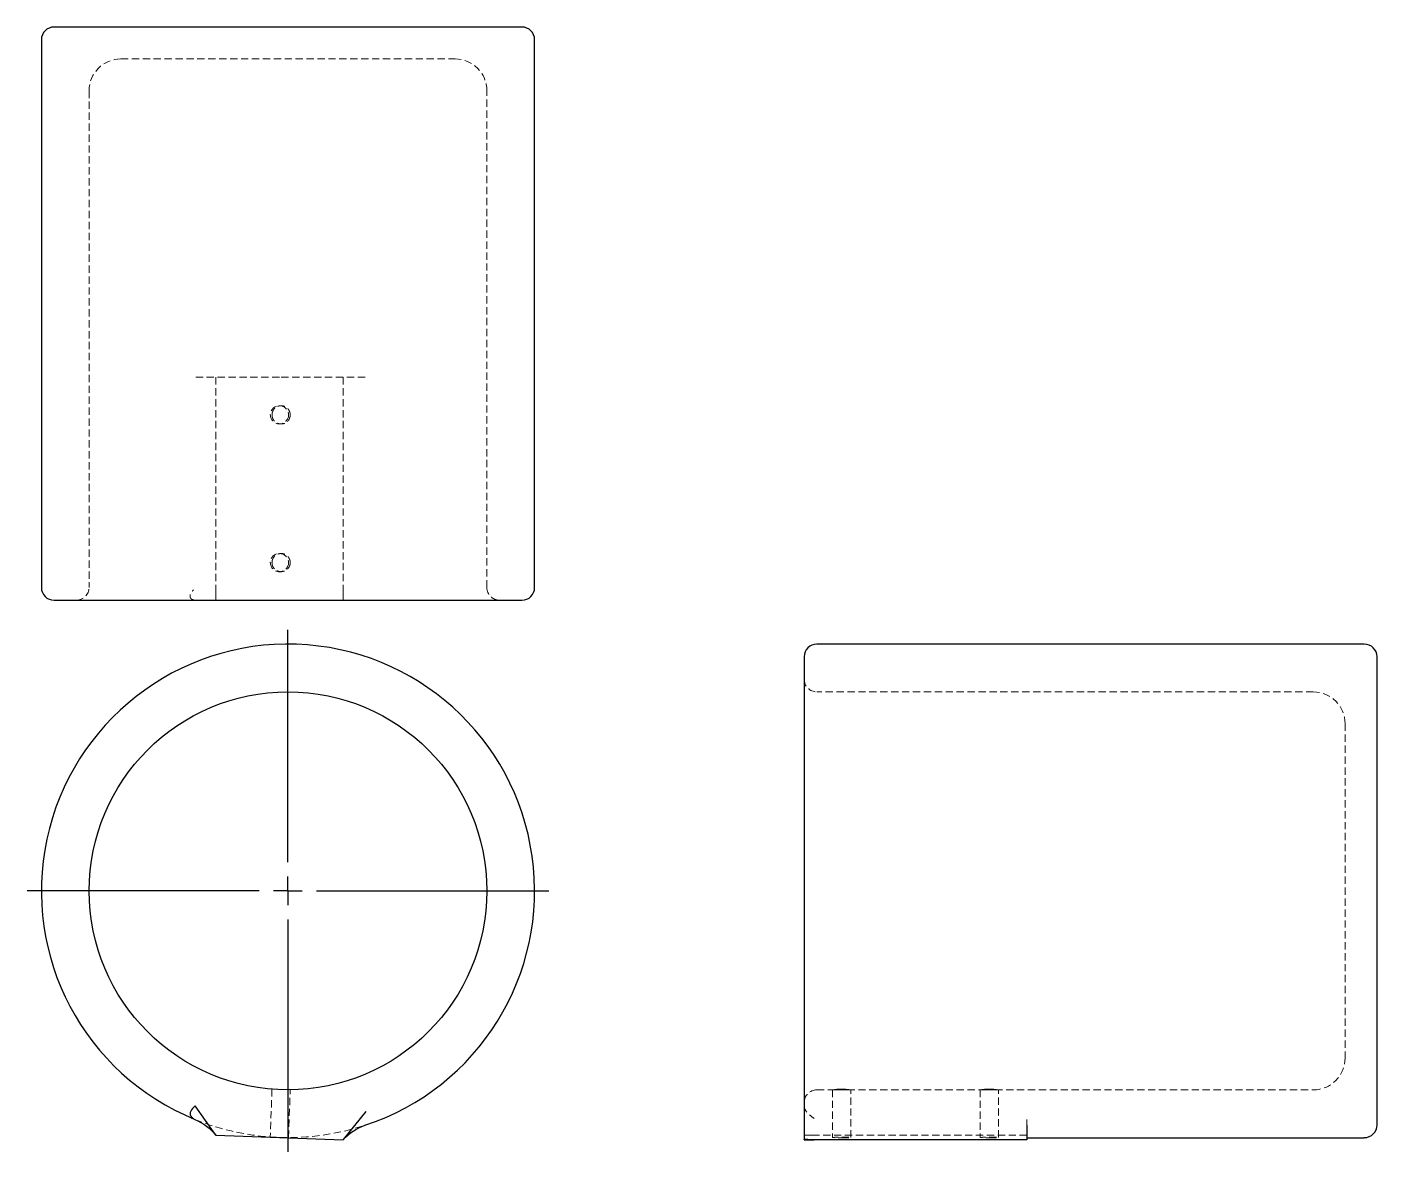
# Model space of a CAD drawing. Header units: millimetres. Extents: x 37 to 273, y 12 to 208.
import ezdxf

# ---------------------------------------------------------------- set-up
doc = ezdxf.new("R2010")
doc.units = ezdxf.units.MM
doc.linetypes.add('HIDDEN', pattern=[1.905, 1.27, -0.635])
doc.layers.add('10', color=7, linetype='Continuous')

# ---------------------------------------------------------------- blocks, each defined once
blk = doc.blocks.new('SW_CENTERMARKSYMBOL_0')
at = {"layer": '10', "color": 0}
for p, q in [((0, 5), (0, 45.53)), ((0, 0), (0, 2.5)), ((-5, 0), (-45.53, 0)), ((0, 0), (-2.5, 0)), ((0, 0), (0, -2.5)), ((0, 0), (2.5, 0)), ((5, 0), (45.53, 0)), ((0, -5), (0, -45.53))]:
    blk.add_line(p, q, dxfattribs=at)

msp = doc.modelspace()

# ---------------------------------------------------------------- linework, layer by layer
at = {"color": 7, "linetype": 'Continuous', "lineweight": 25}
for p, q in [((123.81, 208), (42.19, 208)), ((39.97, 205.78), (39.97, 110.27)), ((126.03, 110.27), (126.03, 205.78)), ((42.19, 108.05), (123.81, 108.05)), ((270.78, 100.39), (175.27, 100.39)), ((173.05, 98.17), (173.05, 18.87)), ((273, 57.36), (273, 98.17)), ((273, 16.55), (273, 57.36)), ((80.21, 22.77), (80.21, 22.77)), ((70.41, 14.75), (66.8, 19.9)), ((96.57, 18.87), (92.61, 13.98)), ((173.05, 18.87), (173.05, 13.98)), ((70.41, 14.73), (70.41, 14.75)), ((70.41, 14.75), (70.41, 14.75)), ((70.41, 14.73), (92.61, 13.97)), ((211.92, 16.48), (211.92, 13.97)), ((211.92, 14.32), (270.78, 14.32)), ((92.61, 13.97), (92.61, 13.98)), ((173.05, 13.97), (173.05, 13.98)), ((173.05, 13.97), (174.82, 13.97)), ((175.27, 13.97), (174.82, 13.97)), ((211.92, 13.97), (175.27, 13.97))]:
    msp.add_line(p, q, dxfattribs=at)
at = {"color": 7, "linetype": 'HIDDEN', "lineweight": 18}
for p, q in [((53.85, 202.45), (112.15, 202.45)), ((48.3, 196.89), (48.3, 110.27)), ((117.7, 110.27), (117.7, 196.89)), ((81.51, 146.92), (66.77, 146.92)), ((70.41, 146.92), (70.41, 110.27)), ((96.44, 146.92), (81.51, 146.92)), ((92.61, 146.92), (92.61, 110.27)), ((81.8, 141.96), (81.51, 141.96)), ((81.51, 138.78), (81.8, 138.78)), ((81.8, 116.19), (81.51, 116.19)), ((81.51, 113.02), (81.8, 113.02)), ((70.41, 110.27), (70.41, 109.82)), ((70.41, 109.82), (70.41, 108.05)), ((92.61, 110.27), (92.61, 109.82)), ((92.61, 108.05), (92.61, 109.82)), ((70.41, 108.07), (70.41, 108.05)), ((261.89, 92.06), (175.27, 92.06)), ((267.45, 86.51), (267.45, 28.21)), ((80.21, 22.77), (79.92, 14.41)), ((83.1, 14.3), (83.39, 22.66)), ((175.27, 22.65), (178.6, 22.65)), ((178.02, 22.67), (178.02, 14.35)), ((180.61, 22.65), (204.36, 22.65)), ((181.19, 14.35), (181.19, 22.67)), ((203.78, 22.67), (203.78, 14.35)), ((206.38, 22.65), (261.89, 22.65)), ((206.96, 14.35), (206.96, 22.67)), ((211.92, 16.48), (211.92, 17.5)), ((173.07, 14.75), (173.05, 14.75)), ((174.82, 14.73), (173.05, 14.73)), ((175.27, 14.73), (174.82, 14.73)), ((211.92, 14.73), (175.27, 14.73))]:
    msp.add_line(p, q, dxfattribs=at)
at = {"color": 7, "linetype": 'HIDDEN', "lineweight": 18, "flags": 128}
for points in [[(179.6, 14.3), (180.05, 14.3), (180.46, 14.3), (180.81, 14.31), (181.05, 14.33), (181.18, 14.34), (181.18, 14.36), (181.05, 14.37), (180.81, 14.39), (180.46, 14.4), (180.05, 14.4), (179.6, 14.41), (179.16, 14.4), (178.75, 14.4), (178.4, 14.39), (178.16, 14.37), (178.03, 14.36), (178.03, 14.34), (178.16, 14.33), (178.4, 14.31), (178.75, 14.3), (179.16, 14.3), (179.6, 14.3)], [(205.37, 14.3), (205.82, 14.3), (206.23, 14.3), (206.57, 14.31), (206.81, 14.33), (206.94, 14.34), (206.94, 14.36), (206.81, 14.37), (206.57, 14.39), (206.23, 14.4), (205.82, 14.4), (205.37, 14.41), (204.92, 14.4), (204.51, 14.4), (204.17, 14.39), (203.92, 14.37), (203.8, 14.36), (203.8, 14.34), (203.92, 14.33), (204.17, 14.31), (204.51, 14.3), (204.92, 14.3), (205.37, 14.3)]]:
    msp.add_lwpolyline(points, dxfattribs=at)
at = {"color": 7, "linetype": 'HIDDEN', "lineweight": 18}
for centre in [(81.51, 140.37), (81.51, 114.6)]:
    msp.add_circle(centre, 1.59, dxfattribs=at)
at = {"color": 7, "linetype": 'Continuous', "lineweight": 25}
msp.add_circle((83, 57.36), 34.7, dxfattribs=at)
for centre, radius, start, end in [((42.19, 205.78), 2.22, 90, 180), ((123.81, 205.78), 2.22, 0, 90), ((42.19, 110.27), 2.22, 180, 270), ((123.81, 110.27), 2.22, 270, 0), ((83, 57.36), 43.03, 288.195, 247.8421), ((175.27, 98.17), 2.22, 90, 180), ((270.78, 98.17), 2.22, 0, 90), ((270.78, 16.55), 2.22, 270, 0)]:
    msp.add_arc(centre, radius, start, end, dxfattribs=at)
at = {"color": 7, "linetype": 'HIDDEN', "lineweight": 18}
for centre, radius, start, end in [((53.85, 196.89), 5.55, 90, 180), ((112.15, 196.89), 5.55, 0, 90), ((46.08, 110.27), 2.22, 270, 0), ((119.92, 110.27), 2.22, 180, 270), ((175.27, 94.28), 2.22, 180, 270), ((261.89, 86.51), 5.55, 0, 90), ((261.89, 28.21), 5.55, 270, 0), ((175.27, 20.43), 2.22, 90, 180), ((83, 57.36), 43.03, 247.8421, 268.0185), ((83, 57.36), 43.03, 268.0185, 288.195)]:
    msp.add_arc(centre, radius, start, end, dxfattribs=at)
for points, knots in [([(80.21, 140.37), (80.22, 140.41), (80.22, 140.49), (80.23, 140.62), (80.26, 140.74), (80.29, 140.86), (80.35, 141.04), (80.47, 141.26), (80.67, 141.5), (80.91, 141.7), (81.19, 141.85), (81.49, 141.94), (81.8, 141.97), (82.11, 141.94), (82.41, 141.85), (82.69, 141.7), (82.93, 141.5), (83.13, 141.26), (83.26, 141.01), (83.34, 140.78), (83.38, 140.58), (83.39, 140.44), (83.39, 140.37)], [0, 0, 0, 0, 0.025178, 0.050124, 0.074993, 0.099944, 0.125132, 0.187604, 0.250099, 0.312578, 0.375066, 0.437544, 0.500029, 0.562501, 0.624991, 0.687466, 0.749958, 0.812441, 0.874925, 0.916739, 0.958188, 1, 1, 1, 1]), ([(83.39, 140.37), (83.39, 140.33), (83.39, 140.24), (83.37, 140.12), (83.35, 140), (83.31, 139.88), (83.25, 139.7), (83.13, 139.48), (82.93, 139.24), (82.69, 139.04), (82.41, 138.89), (82.11, 138.8), (81.8, 138.77), (81.49, 138.8), (81.19, 138.89), (80.91, 139.04), (80.67, 139.24), (80.47, 139.48), (80.34, 139.73), (80.26, 139.96), (80.22, 140.16), (80.22, 140.3), (80.21, 140.37)], [0, 0, 0, 0, 0.025178, 0.050124, 0.074993, 0.099944, 0.125132, 0.187604, 0.250099, 0.312578, 0.375066, 0.437544, 0.500029, 0.562501, 0.624991, 0.687466, 0.749958, 0.812441, 0.874925, 0.916739, 0.958188, 1, 1, 1, 1]), ([(80.21, 114.6), (80.22, 114.65), (80.22, 114.73), (80.23, 114.85), (80.26, 114.98), (80.29, 115.1), (80.35, 115.27), (80.47, 115.49), (80.67, 115.73), (80.91, 115.93), (81.19, 116.08), (81.49, 116.17), (81.8, 116.2), (82.11, 116.17), (82.41, 116.08), (82.69, 115.93), (82.93, 115.73), (83.13, 115.49), (83.26, 115.25), (83.34, 115.02), (83.38, 114.81), (83.39, 114.67), (83.39, 114.6)], [0, 0, 0, 0, 0.025178, 0.050124, 0.074993, 0.099944, 0.125132, 0.187604, 0.250099, 0.312578, 0.375066, 0.437544, 0.500029, 0.562501, 0.624991, 0.687466, 0.749958, 0.812441, 0.874925, 0.916739, 0.958188, 1, 1, 1, 1]), ([(83.39, 114.6), (83.39, 114.56), (83.39, 114.48), (83.37, 114.36), (83.35, 114.23), (83.31, 114.11), (83.25, 113.94), (83.13, 113.72), (82.93, 113.47), (82.69, 113.28), (82.41, 113.13), (82.11, 113.04), (81.8, 113.01), (81.49, 113.04), (81.19, 113.13), (80.91, 113.28), (80.67, 113.47), (80.47, 113.72), (80.34, 113.96), (80.26, 114.19), (80.22, 114.4), (80.22, 114.54), (80.21, 114.6)], [0, 0, 0, 0, 0.025178, 0.050124, 0.074993, 0.099944, 0.125132, 0.187604, 0.250099, 0.312578, 0.375066, 0.437544, 0.500029, 0.562501, 0.624991, 0.687466, 0.749958, 0.812441, 0.874925, 0.916739, 0.958188, 1, 1, 1, 1]), ([(66.51, 108.12), (66.43, 108.14), (66.25, 108.16), (66.06, 108.34), (65.93, 108.56), (65.89, 108.85), (65.98, 109.18), (66.19, 109.52), (66.4, 109.72), (66.51, 109.83)], [0, 0, 0, 0, 0.123865, 0.259365, 0.383172, 0.525593, 0.671084, 0.827163, 1, 1, 1, 1]), ([(70.41, 108.07), (70.41, 108.19), (70.41, 108.47), (70.41, 108.95), (70.41, 109.41), (70.41, 109.71), (70.41, 109.82)], [0, 0, 0, 0, 0.209643, 0.480456, 0.81629, 1, 1, 1, 1]), ([(92.61, 109.82), (92.61, 109.7), (92.61, 109.4), (92.61, 108.94), (92.61, 108.48), (92.61, 108.18), (92.61, 108.06)], [0, 0, 0, 0, 0.203366, 0.500001, 0.787807, 1, 1, 1, 1]), ([(179.6, 22.66), (179.56, 22.66), (179.48, 22.66), (179.36, 22.66), (179.23, 22.66), (179.11, 22.65), (178.94, 22.65), (178.72, 22.65), (178.47, 22.65), (178.28, 22.65), (178.13, 22.66), (178.04, 22.66), (178.01, 22.67), (178.04, 22.69), (178.13, 22.7), (178.28, 22.72), (178.47, 22.73), (178.72, 22.75), (178.96, 22.76), (179.19, 22.76), (179.4, 22.76), (179.54, 22.77), (179.6, 22.77)], [0, 0, 0, 0, 0.025178, 0.050124, 0.074993, 0.099944, 0.125132, 0.187604, 0.250099, 0.312578, 0.375066, 0.437544, 0.500029, 0.562501, 0.624991, 0.687466, 0.749958, 0.812441, 0.874925, 0.916739, 0.958188, 1, 1, 1, 1]), ([(179.6, 22.77), (179.65, 22.77), (179.73, 22.77), (179.85, 22.76), (179.98, 22.76), (180.1, 22.76), (180.27, 22.75), (180.49, 22.75), (180.73, 22.73), (180.93, 22.72), (181.08, 22.7), (181.17, 22.69), (181.2, 22.67), (181.17, 22.66), (181.08, 22.66), (180.93, 22.65), (180.73, 22.65), (180.49, 22.65), (180.25, 22.65), (180.02, 22.66), (179.81, 22.66), (179.67, 22.66), (179.6, 22.66)], [0, 0, 0, 0, 0.025178, 0.050124, 0.074993, 0.099944, 0.125132, 0.187604, 0.250099, 0.312578, 0.375066, 0.437544, 0.500029, 0.562501, 0.624991, 0.687466, 0.749958, 0.812441, 0.874925, 0.916739, 0.958188, 1, 1, 1, 1]), ([(205.37, 22.66), (205.33, 22.66), (205.24, 22.66), (205.12, 22.66), (205, 22.66), (204.88, 22.65), (204.7, 22.65), (204.48, 22.65), (204.24, 22.65), (204.04, 22.65), (203.89, 22.66), (203.8, 22.66), (203.77, 22.67), (203.8, 22.69), (203.89, 22.7), (204.04, 22.72), (204.24, 22.73), (204.48, 22.75), (204.73, 22.76), (204.96, 22.76), (205.16, 22.76), (205.3, 22.77), (205.37, 22.77)], [0, 0, 0, 0, 0.025178, 0.050124, 0.074993, 0.099944, 0.125132, 0.187604, 0.250099, 0.312578, 0.375066, 0.437544, 0.500029, 0.562501, 0.624991, 0.687466, 0.749958, 0.812441, 0.874925, 0.916739, 0.958188, 1, 1, 1, 1]), ([(205.37, 22.77), (205.41, 22.77), (205.49, 22.77), (205.62, 22.76), (205.74, 22.76), (205.86, 22.76), (206.04, 22.75), (206.26, 22.75), (206.5, 22.73), (206.7, 22.72), (206.85, 22.7), (206.94, 22.69), (206.97, 22.67), (206.94, 22.66), (206.85, 22.66), (206.7, 22.65), (206.5, 22.65), (206.26, 22.65), (206.01, 22.65), (205.78, 22.66), (205.58, 22.66), (205.44, 22.66), (205.37, 22.66)], [0, 0, 0, 0, 0.025178, 0.050124, 0.074993, 0.099944, 0.125132, 0.187604, 0.250099, 0.312578, 0.375066, 0.437544, 0.500029, 0.562501, 0.624991, 0.687466, 0.749958, 0.812441, 0.874925, 0.916739, 0.958188, 1, 1, 1, 1]), ([(173.05, 19.9), (173.05, 19.9), (173.05, 19.9), (173.05, 19.59), (173.23, 19.11), (173.88, 18.35), (174.45, 17.92), (174.83, 17.66)], [-0.001717, -0.001717, -0.001717, -0.001717, 0, 0, 0.690344, 1.035515, 1.725859, 1.725859, 1.725859, 1.725859]), ([(173.07, 14.75), (173.19, 14.75), (173.47, 14.75), (173.95, 14.74), (174.41, 14.74), (174.71, 14.74), (174.82, 14.73)], [0, 0, 0, 0, 0.209643, 0.480456, 0.81629, 1, 1, 1, 1])]:
    msp.add_open_spline(points, degree=3, knots=knots, dxfattribs=at)
at = {"color": 7, "linetype": 'Continuous', "lineweight": 25}
for points, knots in [([(66.8, 19.9), (66.8, 19.9), (66.8, 19.9), (66.49, 19.59), (66.06, 19.11), (65.82, 18.35), (66.08, 17.92), (66.51, 17.66)], [-0.001717, -0.001717, -0.001717, -0.001717, 0, 0, 0.690344, 1.035515, 1.725859, 1.725859, 1.725859, 1.725859]), ([(174.82, 13.97), (174.7, 13.97), (174.4, 13.97), (173.94, 13.97), (173.48, 13.98), (173.18, 13.98), (173.06, 13.98)], [0, 0, 0, 0, 0.203366, 0.500001, 0.787807, 1, 1, 1, 1])]:
    msp.add_open_spline(points, degree=3, knots=knots, dxfattribs=at)
for points in [[(66.77, 17.5), (68.2, 16.92), (69.47, 15.95), (70.41, 14.73)], [(92.61, 13.97), (93.64, 15.12), (94.97, 15.99), (96.44, 16.48)]]:
    msp.add_open_spline(points, degree=3, dxfattribs=at)

# ---------------------------------------------------------------- block references
at = {"layer": '10'}
msp.add_blockref('SW_CENTERMARKSYMBOL_0', (83, 57.36), dxfattribs=at)

doc.saveas('drawing.dxf')
